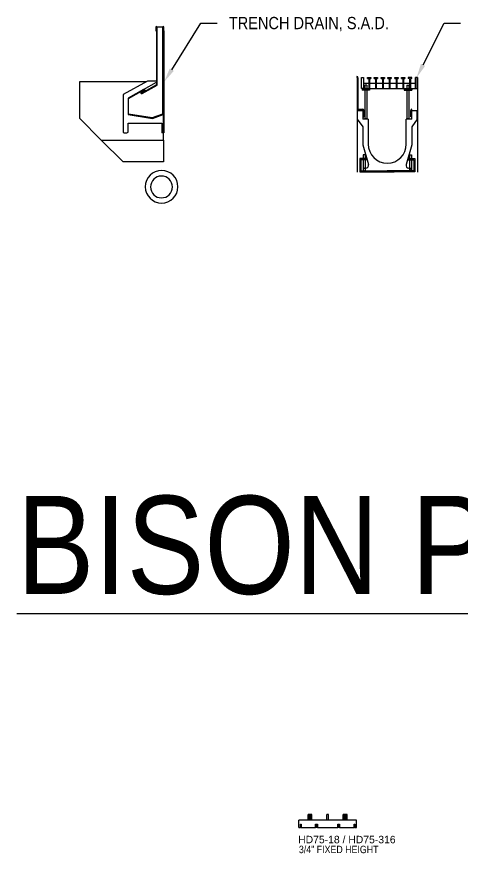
# Model space of a CAD drawing. Header units: inches. Extents: x -2661 to 42767, y -1222 to 9099.
# Drawn here: x 2237 to 2277.9, y 1516.3 to 1593 of the extents above; entities that cross this region are included whole.
import ezdxf
from ezdxf import colors
from ezdxf.entities.mleader import LeaderData, LeaderLine
from ezdxf.math import Vec2, Vec3

# ---------------------------------------------------------------- set-up
doc = ezdxf.new("R2010")
doc.units = ezdxf.units.IN
doc.header["$LTSCALE"] = 12
doc.header["$MEASUREMENT"] = 0
doc.layers.get('0').update_dxf_attribs({"linetype": 'CONTINUOUS'})
doc.layers.add('DESIGNER COMMENTS', color=221, linetype='CONTINUOUS', plot=False)
doc.layers.add('S-ANNO-NOTE', color=4, linetype='CONTINUOUS')
doc.layers.add('S-ARCH', color=1, linetype='CONTINUOUS')
doc.styles.add('Arial', font='arial.ttf', dxfattribs={"width": 0.85})

# ---------------------------------------------------------------- blocks, each defined once
blk = doc.blocks.new('Trench Drain')
for p, q in [((-2.75, 8.552), (-2.75, -0.124)), ((-2.75, 8.55), (-2.75, -0.124)), ((-2.75, 8.55), (-2.75, 5.677)), ((-2.688, 8.55), (-2.687, 5.677)), ((-2.364, 8.552), (-2.177, 8.552)), ((-2.364, 7.552), (-2.364, 8.552)), ((-2.177, 8.552), (-2.177, 7.552)), ((-1.819, 8.552), (-1.507, 8.552)), ((-1.819, 8.469), (-1.819, 8.552)), ((-1.819, 8.469), (-1.694, 8.469)), ((-1.694, 8.469), (-1.694, 7.552)), ((-1.632, 8.469), (-1.632, 7.552)), ((-1.601, 8.469), (-1.632, 8.469)), ((-1.632, 8.469), (-1.507, 8.469)), ((-1.507, 8.552), (-1.507, 8.469)), ((-1.194, 8.552), (-0.882, 8.552)), ((-1.194, 8.469), (-1.194, 8.552)), ((-1.194, 8.469), (-1.069, 8.469)), ((-1.069, 8.469), (-1.069, 7.552)), ((-1.007, 8.469), (-1.007, 7.552)), ((-0.976, 8.469), (-1.007, 8.469)), ((-1.007, 8.469), (-0.882, 8.469)), ((-0.882, 8.552), (-0.882, 8.469)), ((-0.569, 8.552), (-0.257, 8.552)), ((-0.569, 8.469), (-0.569, 8.552)), ((-0.569, 8.469), (-0.444, 8.469)), ((-0.444, 8.469), (-0.444, 7.552)), ((-0.382, 8.469), (-0.382, 7.552)), ((-0.351, 8.469), (-0.382, 8.469)), ((-0.382, 8.469), (-0.257, 8.469)), ((-0.257, 8.552), (-0.257, 8.469)), ((0.056, 8.552), (0.368, 8.552)), ((0.056, 8.469), (0.056, 8.552)), ((0.056, 8.469), (0.181, 8.469)), ((0.181, 8.469), (0.181, 7.552)), ((0.243, 8.469), (0.243, 7.552)), ((0.274, 8.469), (0.243, 8.469)), ((0.243, 8.469), (0.368, 8.469)), ((0.368, 8.552), (0.368, 8.469)), ((0.681, 8.552), (0.993, 8.552)), ((0.681, 8.469), (0.681, 8.552)), ((0.681, 8.469), (0.806, 8.469)), ((0.806, 8.469), (0.806, 7.552)), ((0.868, 8.469), (0.868, 7.552)), ((0.899, 8.469), (0.868, 8.469)), ((0.868, 8.469), (0.993, 8.469)), ((0.993, 8.552), (0.993, 8.469)), ((1.306, 8.552), (1.618, 8.552)), ((1.306, 8.469), (1.306, 8.552)), ((1.306, 8.469), (1.431, 8.469)), ((1.431, 8.469), (1.431, 7.552)), ((1.493, 8.469), (1.493, 7.552)), ((1.524, 8.469), (1.493, 8.469)), ((1.493, 8.469), (1.618, 8.469)), ((1.618, 8.552), (1.618, 8.469)), ((1.931, 8.552), (1.931, 8.469)), ((2.243, 8.552), (1.931, 8.552)), ((2.056, 8.469), (1.931, 8.469)), ((2.024, 8.469), (2.056, 8.469)), ((2.056, 8.469), (2.056, 7.552)), ((2.118, 8.469), (2.118, 7.552)), ((2.243, 8.469), (2.118, 8.469)), ((2.243, 8.469), (2.243, 8.552)), ((2.601, 7.552), (2.601, 8.552)), ((2.788, 8.552), (2.601, 8.552)), ((2.601, 8.552), (2.601, 7.552)), ((2.788, 8.552), (2.788, -0.124)), ((2.788, 7.552), (2.788, 8.552)), ((-2.177, 8.052), (-1.694, 8.052)), ((-1.873, 7.852), (-2.06, 7.852)), ((-2.06, 7.852), (-2.06, 7.512)), ((-1.873, 7.852), (-1.873, 7.512)), ((-1.632, 8.052), (-1.069, 8.052)), ((-1.007, 8.052), (-0.444, 8.052)), ((-0.382, 8.052), (0.181, 8.052)), ((0.243, 8.052), (0.806, 8.052)), ((0.868, 8.052), (1.431, 8.052)), ((1.493, 8.052), (2.056, 8.052)), ((1.785, 7.852), (1.972, 7.852)), ((1.785, 7.852), (1.785, 7.512)), ((1.972, 7.852), (1.972, 7.512)), ((2.118, 8.052), (2.601, 8.052)), ((-2.177, 7.552), (-2.364, 7.552)), ((-1.619, 7.512), (-2.314, 7.512)), ((-2.314, 7.512), (-2.314, 7.412)), ((-1.619, 7.412), (-2.314, 7.412)), ((-2.177, 7.552), (2.601, 7.552)), ((-2.06, 7.412), (-2.06, 4.803)), ((-1.873, 7.412), (-1.873, 4.803)), ((-1.632, 7.552), (-1.694, 7.552)), ((-1.619, 7.512), (-1.619, 7.412)), ((-1.007, 7.552), (-1.069, 7.552)), ((-0.382, 7.552), (-0.444, 7.552)), ((0.243, 7.552), (0.181, 7.552)), ((0.868, 7.552), (0.806, 7.552)), ((1.493, 7.552), (1.431, 7.552)), ((1.546, 7.512), (2.242, 7.512)), ((1.546, 7.512), (1.546, 7.412)), ((1.546, 7.412), (2.242, 7.412)), ((1.785, 7.412), (1.785, 4.803)), ((1.972, 7.412), (1.972, 4.803)), ((2.056, 7.552), (2.118, 7.552)), ((2.242, 7.512), (2.242, 7.412)), ((2.601, 7.552), (2.788, 7.552)), ((-2.25, 5.5), (-2.75, 5.5)), ((-2.75, 5.5), (-2.75, 4.75)), ((-2.656, 5.646), (-2.243, 5.646)), ((-2.656, 5.584), (-2.243, 5.584)), ((-2.25, 5.5), (-2.25, 4.75)), ((-2.212, 4.969), (-2.212, 5.553)), ((-2.149, 4.969), (-2.149, 5.553)), ((2.163, 4.969), (2.163, 5.553)), ((2.226, 4.969), (2.226, 5.552)), ((2.25, 4.75), (2.25, 5.5)), ((2.75, 5.5), (2.25, 5.5)), ((2.688, 5.5), (2.625, 5.5)), ((2.75, 4.75), (2.75, 5.5)), ((2.788, 5.552), (2.788, -0.124)), ((-2.75, 4.75), (-2.25, 4.05)), ((-1.75, 4.75), (-2.25, 4.75)), ((-2.212, 4.969), (-2.149, 4.969)), ((-2.06, 4.803), (-1.873, 4.803)), ((-1.75, 4.75), (-1.75, 2.453)), ((1.75, 2.453), (1.75, 4.75)), ((2.25, 4.75), (1.75, 4.75)), ((1.785, 4.803), (1.972, 4.803)), ((2.226, 4.969), (2.163, 4.969)), ((2.75, 4.75), (2.25, 4.05)), ((-2.25, 4.05), (-2.25, 2.392)), ((2.25, 4.05), (2.25, 2.392)), ((-2.25, 2.392), (-1.735, 0.574)), ((2.25, 2.392), (1.735, 0.574)), ((-1.89, 1.126), (-2.528, 1.126)), ((-2.528, 1.126), (-2.528, -0.1)), ((-1.89, 1.026), (-2.428, 1.026)), ((-2.428, 1.026), (-2.428, 0)), ((-2.211, 1.466), (-2.211, -0.124)), ((-2.024, 1.466), (-2.211, 1.466)), ((-2.024, 1.466), (-2.024, -0.124)), ((-1.89, 1.126), (-1.89, 1.026)), ((1.903, 1.126), (1.903, 1.026)), ((1.903, 1.126), (2.541, 1.126)), ((1.903, 1.026), (2.441, 1.026)), ((2.037, 1.466), (2.037, -0.124)), ((2.037, 1.466), (2.225, 1.466)), ((2.225, 1.466), (2.225, -0.124)), ((2.441, 1.026), (2.441, 0)), ((2.541, 1.126), (2.541, -0.1)), ((-2.207, 0.125), (-2.207, 0.125)), ((-2.082, 0.25), (-1.974, 0.25)), ((-2.082, 0), (0, 0)), ((0, 0.75), (0, 0.75)), ((2.082, 0), (0, 0)), ((2.082, 0.25), (1.974, 0.25)), ((2.207, 0.125), (2.207, 0.125)), ((-2.528, -0.1), (0.633, -0.1)), ((-2.428, 0), (0.633, 0)), ((2.441, 0), (0.633, 0)), ((2.541, -0.1), (0.633, -0.1))]:
    blk.add_line(p, q)
at = {"ltscale": 3}
for radius, start in [(0.0938, 360), (0.0313, 0)]:
    blk.add_arc((-2.781, 8.55), radius, start, 90, dxfattribs=at)
for centre, radius, start, end in [((-2.656, 5.677), 0.0938, 180.00192, 270), ((-2.656, 5.677), 0.0312, 180.00192, 270), ((-2.243, 5.553), 0.0938, 0, 90), ((-2.243, 5.553), 0.0312, 0, 90), ((2.257, 5.552), 0.0938, 90, 180), ((2.257, 5.552), 0.0312, 90, 180), ((0, 2.453), 1.75, 180, 0), ((-2.082, 0.125), 0.125, 90, 180), ((-2.082, 0.125), 0.125, 180, 270), ((-1.974, 0.5), 0.25, 270, 17.10726), ((1.974, 0.5), 0.25, 162.89274, 270), ((2.082, 0.125), 0.125, 0, 90), ((2.082, 0.125), 0.125, 270, 0)]:
    blk.add_arc(centre, radius, start, end)
blk = doc.blocks.new('HD75-18')
at = {"color": 252, "extrusion": (-3.01899e-48, 1, 2.22045e-16)}
for p, q in [((23925.933, -188814.84), (23925.933, -188815.022)), ((23925.933, -188815.022), (23925.959, -188815.022)), ((23925.934, -188815.022), (23925.934, -188814.84)), ((23925.959, -188815.081), (23925.959, -188815.022)), ((23925.959, -188815.022), (23926.066, -188815.022)), ((23925.959, -188815.081), (23926.066, -188815.081)), ((23927.932, -188815.022), (23928.039, -188815.022)), ((23927.932, -188815.081), (23928.039, -188815.081)), ((23928.039, -188815.081), (23928.039, -188815.022)), ((23928.039, -188815.022), (23928.066, -188815.022)), ((23928.065, -188815.022), (23928.065, -188814.84)), ((23928.066, -188815.022), (23928.066, -188814.84))]:
    blk.add_line(p, q, dxfattribs=at)
at = {"layer": 'S-ARCH', "extrusion": (-3.01899e-48, 1, 2.22045e-16)}
for p, q in [((23929.658, -188814.449), (23924.34, -188814.449)), ((23924.34, -188815.131), (23924.34, -188814.449)), ((23925.206, -188813.949), (23925.204, -188813.949)), ((23925.204, -188814.449), (23925.204, -188813.949)), ((23925.206, -188814.449), (23925.206, -188813.949)), ((23925.324, -188813.949), (23925.206, -188813.949)), ((23925.324, -188814.449), (23925.324, -188813.949)), ((23925.441, -188813.949), (23925.324, -188813.949)), ((23925.441, -188814.449), (23925.441, -188813.949)), ((23925.442, -188813.949), (23925.441, -188813.949)), ((23925.442, -188814.449), (23925.442, -188813.949)), ((23925.561, -188813.949), (23925.442, -188813.949)), ((23925.561, -188814.449), (23925.561, -188813.949)), ((23926.918, -188814.449), (23926.918, -188813.949)), ((23927.081, -188813.949), (23926.918, -188813.949)), ((23927.081, -188814.449), (23927.081, -188813.949)), ((23928.438, -188814.449), (23928.438, -188813.949)), ((23928.556, -188813.949), (23928.438, -188813.949)), ((23928.556, -188814.449), (23928.556, -188813.949)), ((23928.558, -188813.949), (23928.556, -188813.949)), ((23928.558, -188814.449), (23928.558, -188813.949)), ((23928.675, -188813.949), (23928.558, -188813.949)), ((23928.793, -188813.949), (23928.675, -188813.949)), ((23928.675, -188814.449), (23928.675, -188813.949)), ((23928.793, -188814.449), (23928.793, -188813.949)), ((23928.795, -188813.949), (23928.793, -188813.949)), ((23928.795, -188814.449), (23928.795, -188813.949)), ((23929.658, -188815.131), (23929.658, -188814.449)), ((23924.34, -188815.131), (23924.509, -188815.131)), ((23924.509, -188814.84), (23924.579, -188814.84)), ((23924.509, -188815.131), (23924.509, -188814.84)), ((23924.579, -188815.131), (23924.509, -188815.131)), ((23924.579, -188814.84), (23924.579, -188815.131)), ((23924.579, -188815.131), (23925.898, -188815.131)), ((23925.898, -188814.84), (23926.066, -188814.84)), ((23925.898, -188815.131), (23925.898, -188814.84)), ((23926.066, -188815.131), (23925.898, -188815.131)), ((23926.066, -188814.84), (23926.066, -188815.131)), ((23926.066, -188815.131), (23927.932, -188815.131)), ((23927.932, -188814.84), (23928.1, -188814.84)), ((23927.932, -188815.131), (23927.932, -188814.84)), ((23928.1, -188815.131), (23927.932, -188815.131)), ((23928.1, -188814.84), (23928.1, -188815.131)), ((23928.1, -188815.131), (23929.42, -188815.131)), ((23929.42, -188814.84), (23929.489, -188814.84)), ((23929.42, -188815.131), (23929.42, -188814.84)), ((23929.489, -188815.131), (23929.42, -188815.131)), ((23929.489, -188814.84), (23929.489, -188815.131)), ((23929.489, -188815.131), (23929.658, -188815.131))]:
    blk.add_line(p, q, dxfattribs=at)

msp = doc.modelspace()

# ---------------------------------------------------------------- linework, layer by layer
at = {"layer": 'S-ARCH'}
for p, q in [((2249.80441, 1592.06071), (2249.80441, 1591.74034)), ((2249.85129, 1591.74034), (2249.85129, 1592.05276)), ((2249.88254, 1592.05276), (2249.88254, 1586.7649)), ((2250.42941, 1592.06071), (2249.92941, 1592.06071)), ((2249.92941, 1586.73729), (2249.92941, 1592.06071)), ((2250.42941, 1592.06071), (2250.42941, 1584.08795)), ((2250.47629, 1591.73632), (2250.47629, 1592.05276)), ((2250.50754, 1592.05276), (2250.50754, 1591.74034)), ((2250.55441, 1591.74034), (2250.55441, 1592.06071)), ((2249.80441, 1591.74034), (2249.85129, 1591.74034)), ((2250.57618, 1591.73632), (2250.47629, 1591.73632)), ((2250.47629, 1591.73632), (2250.47629, 1582.36402)), ((2250.50754, 1591.74034), (2250.55441, 1591.74034)), ((2250.57618, 1582.36402), (2250.57618, 1591.73632)), ((2248.92982, 1587.0606), (2242.79265, 1587.0606)), ((2242.79265, 1587.0606), (2242.79265, 1583.70951)), ((2249.03553, 1587.1192), (2246.80441, 1585.88247)), ((2249.88254, 1586.7649), (2248.54027, 1586.02087)), ((2248.563, 1585.97987), (2249.92941, 1586.73729)), ((2248.67664, 1586.34859), (2249.88254, 1587.01703)), ((2249.88254, 1587.1192), (2249.03553, 1587.1192)), ((2246.80441, 1585.88247), (2246.80441, 1582.43692)), ((2248.67664, 1586.34859), (2247.25754, 1585.56197)), ((2247.30441, 1585.53435), (2248.69936, 1586.30759)), ((2248.71537, 1586.27871), (2248.4721, 1586.14386)), ((2248.49482, 1586.10287), (2248.7381, 1586.23771)), ((2248.7541, 1586.20884), (2248.51083, 1586.07399)), ((2248.53356, 1586.03299), (2248.77683, 1586.16784)), ((2248.7381, 1586.23771), (2248.71537, 1586.27871)), ((2247.25754, 1585.56197), (2247.25754, 1584.04784)), ((2247.30441, 1584.08795), (2247.30441, 1585.53435)), ((2242.79265, 1583.70951), (2244.80441, 1581.69775)), ((2247.25754, 1584.04784), (2249.4944, 1583.69775)), ((2249.48972, 1583.74593), (2247.30441, 1584.08795)), ((2250.42941, 1584.08795), (2249.48972, 1583.74593)), ((2249.4944, 1583.69775), (2250.47629, 1584.05513)), ((2247.27593, 1582.43692), (2247.27593, 1583.24759)), ((2247.27593, 1583.24759), (2250.36379, 1583.24759)), ((2250.36379, 1583.24759), (2250.36379, 1582.36072)), ((2250.47629, 1582.36072), (2250.36379, 1582.36072)), ((2250.50127, 1581.69775), (2250.50127, 1582.36402)), ((2244.80441, 1581.69775), (2250.50127, 1581.69775)), ((2246.80441, 1579.69775), (2244.80441, 1581.69775)), ((2250.50127, 1581.69775), (2250.50127, 1579.69775)), ((2250.50127, 1579.69775), (2246.80441, 1579.69775))]:
    msp.add_line(p, q, dxfattribs=at)
for points in [[(2251.84513, 1577.42626, 1), (2248.84513, 1577.42626, 1)], [(2251.32907, 1577.40344, 1), (2249.32907, 1577.40344, 1)]]:
    msp.add_lwpolyline(points, format="xyb", close=True, dxfattribs=at)
for centre, radius, start, end in [((2249.86691, 1592.06071), 0.0625, 360, 180), ((2249.86691, 1592.05276), 0.01562, 0, 180), ((2250.49191, 1592.06071), 0.0625, 360, 180), ((2250.49206, 1592.05276), 0.01548, 360, 180), ((2248.51755, 1586.06187), 0.09375, 119, 299), ((2248.51755, 1586.06187), 0.04687, 119, 299), ((2248.52219, 1586.05349), 0.02344, 119, 299), ((2248.72673, 1586.25821), 0.10333, 299, 119), ((2248.72673, 1586.25821), 0.05645, 299, 119), ((2247.04017, 1582.76301), 0.40239, 234.1331903, 305.8668097)]:
    msp.add_arc(centre, radius, start, end, dxfattribs=at)

# ---------------------------------------------------------------- block references
for name, p in [('Trench Drain', (2271.06073, 1578.88264)), ('HD75-18', (-21661.41192, 190333.77065))]:
    msp.add_blockref(name, p, dxfattribs=at)

# ---------------------------------------------------------------- texts
at = {"layer": 'DESIGNER COMMENTS', "style": 'Arial'}
msp.add_text('HD75-18 / HD75-316', height=0.6818182, dxfattribs=at).set_placement((2262.87983, 1517.19302))
at = {"layer": 'DESIGNER COMMENTS', "insert": (2262.94898, 1516.96575), "char_height": 0.6818182, "width": 12.1049148, "attachment_point": 1, "style": 'Arial'}
msp.add_mtext('3/4" FIXED HEIGHT', dxfattribs=at)
at = {"layer": 'S-ANNO-NOTE', "color": 6, "insert": (2237.0403, 1549.06707), "char_height": 9, "width": 114.4494455, "attachment_point": 1, "style": 'Arial'}
msp.add_mtext('\\A1;{\\LBISON PEDESTALS}', dxfattribs=at)

# ---------------------------------------------------------------- leaders
at = {"layer": 'S-ANNO-NOTE'}
ml = msp.add_multileader_mtext('Standard', dxfattribs=at)
ml.set_content('\\A1;TRENCH DRAIN, S.A.D.', color=4, style='Arial')
ml.set_leader_properties(color=2)
ml.build(insert=Vec2(0, 0))
ml.multileader.update_dxf_attribs({"dogleg_length": 0.36, "arrow_head_size": 1.3125, "scale": 12})
ctx = ml.context
ctx.base_point, ctx.scale, ctx.char_height, ctx.arrow_head_size, ctx.landing_gap_size, ctx.plane_origin = Vec3(2255.43559, 1592.4349), 12, 1.125, 1.3125, 1.08, Vec3(2225.13477, 1880.03049)
notes = []
notes.append((ctx, [(0, (1, 1, 0), (2253.93559, 1592.4349), (1, 0), 1.5, [(0, [(2250.57618, 1587.05017)], 0, [])])]))
ctx.mtext.insert, ctx.mtext.width, ctx.mtext.flow_direction = Vec3(2256.51559, 1593.007), 10.84875, 5
ml = msp.add_multileader_mtext('Standard', dxfattribs=at)
ml.set_content('\\A1;TRENCH DRAIN, S.A.D.', color=4, style='Arial')
ml.set_leader_properties(color=2)
ml.build(insert=Vec2(0, 0))
ml.multileader.update_dxf_attribs({"dogleg_length": 0.36, "arrow_head_size": 1.3125, "scale": 12})
ctx = ml.context
ctx.base_point, ctx.scale, ctx.char_height, ctx.arrow_head_size, ctx.landing_gap_size, ctx.plane_origin = Vec3(2277.77254, 1592.4349), 12, 1.125, 1.3125, 1.08, Vec3(2248.71043, 1875.40468)
notes.append((ctx, [(0, (1, 1, 0), (2276.27254, 1592.4349), (1, 0), 1.5, [(0, [(2273.75507, 1587.4349)], 0, [])])]))
ctx.mtext.insert, ctx.mtext.width, ctx.mtext.flow_direction = Vec3(2278.85254, 1593.007), 10.84875, 5
for ctx, leaders in notes:
    for number, flags, end, landing, length, lines in leaders:
        leader = LeaderData()
        leader.index, (leader.has_last_leader_line, leader.has_dogleg_vector, leader.attachment_direction) = number, flags
        leader.last_leader_point, leader.dogleg_vector, leader.dogleg_length = Vec3(end), Vec3(landing), length
        for number, points, colour, breaks in lines:
            line = LeaderLine()
            line.index, line.vertices, line.color, line.breaks = number, Vec3.list(points), colors.encode_raw_color(colour), breaks
            leader.lines.append(line)
        ctx.leaders.append(leader)

doc.saveas('drawing.dxf')
